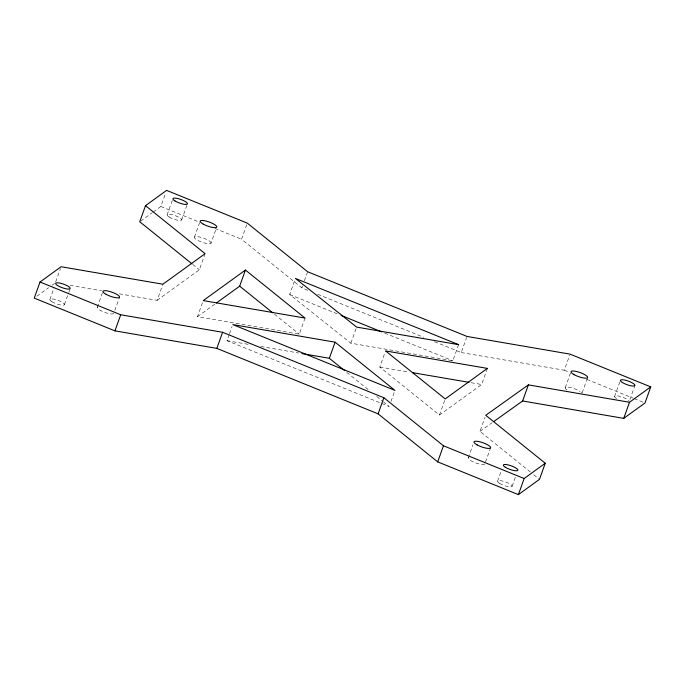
<?xml version="1.0" encoding="UTF-8"?>
<svg xmlns="http://www.w3.org/2000/svg" width="685" height="685" viewBox="0 0 685 685"><rect width="100%" height="100%" fill="white"/><g stroke="black" fill="none" stroke-linecap="round" stroke-linejoin="round"><path stroke-width="0.51" stroke-dasharray="3.42 2.57" d="M55.708 281.835L60.391 268.751M49.859 299.559L54.183 287.486M64.45 304.534L68.414 293.463M68.774 292.452L70.212 288.428M97.236 307.282L102.998 291.176M114.849 310.391L119.532 297.316M153.252 211.973L160.847 206.476L165.53 193.393M167.114 214.876L172.877 198.77M181.705 219.842L187.467 203.745M119.361 293.831L157.139 300.321L162.902 284.215M194.446 237.104L200.208 221.007M157.139 300.321L199.335 269.77L204.738 254.683M210.98 243.235A8.828 2.183 19.7 0 0 199.549 236.984A8.828 2.183 19.7 0 0 197.614 240.289A8.828 2.183 19.7 0 0 210.98 243.235L216.743 227.137M305.039 318.071L299.276 334.177L197.485 316.693L202.529 302.607M307.805 290.26L301.862 287.846L241.54 239.228L246.942 224.132M383.36 401.812L389.183 406.505L227.026 340.685L229.184 334.648M229.543 333.638L232.069 326.591M458.616 344.658L452.853 360.755L350.857 343.194L289.678 294.524L295.44 278.427M301.862 287.846L302.582 285.833M304.388 280.807L307.633 271.748M350.857 343.194L356.62 327.096M487.377 368.402L481.615 384.508L439.453 415.024L379.807 367.04L385.578 350.934M390.981 401.47L394.945 390.399M434.513 341.695L461.245 352.544L466.648 337.448M439.453 415.024L445.224 398.918M468.275 457.863L472.958 444.779M530.395 472.025L479.971 431.387L485.014 417.302M485.519 461.981L490.571 447.896M497.55 481.255L501.155 471.194M512.14 486.23L515.385 477.171M461.245 352.544L564.294 370.234L569.697 355.147M565.288 387.633L571.05 371.535M582.181 392.762L587.584 377.666M614.608 396.512L620.37 380.415M629.917 399.475L634.961 385.39M36.785 296.28L48.601 287.726M51.974 285.285L54.509 283.453M140.588 221.135L152.404 212.59M197.485 316.693L214.705 304.226M479.971 431.387L492.155 422.696M70.041 285.362L101.526 290.765M227.026 340.685L249.169 344.495M260.771 346.49L298.746 353.032M379.807 367.04L409.193 372.075M471.117 382.701L481.615 384.508M160.847 206.476L198.239 221.657M214.97 228.447L241.54 239.228M564.294 370.234L569.218 372.238M586.925 379.421L633.18 398.199M634.164 398.593L644.003 402.592M317.703 294.276L423.63 337.268M289.678 294.524L337.148 313.79M384.619 333.064L452.853 360.755M533.701 474.688L538.658 478.687M346.781 372.357L368.402 389.765M376.716 396.461L382.53 401.145M274.445 314.167L299.276 334.177M192.716 264.436L199.335 269.77M566.915 389.885A8.828 2.183 19.7 0 1 568.499 387.179A8.828 2.183 19.7 0 1 580.186 391.512M581.265 392.402A8.828 2.183 19.7 0 1 581.822 393.164M616.611 398.627A7.723 1.909 19.7 0 1 618.418 396.067A7.723 1.909 19.7 0 1 629.001 400.896M484.8 463.993A8.828 2.183 19.7 0 1 474.354 462.426A8.828 2.183 19.7 0 1 468.84 457.477M113.77 313.413A8.828 2.183 19.7 0 1 103.315 311.846A8.828 2.183 19.7 0 1 97.809 306.889M169.118 216.982A7.723 1.909 19.7 0 0 181.405 220.262A7.723 1.909 19.7 0 0 172.697 214.825A7.723 1.909 19.7 0 0 169.118 216.982M499.553 483.37A7.723 1.909 19.7 0 0 511.841 486.65A7.723 1.909 19.7 0 0 503.141 481.212A7.723 1.909 19.7 0 0 499.553 483.37M51.863 301.665A7.723 1.909 19.7 0 0 64.15 304.953A7.723 1.909 19.7 0 0 55.451 299.516A7.723 1.909 19.7 0 0 51.863 301.665"/><path stroke-width="1.03" d="M145.511 205.646L205.106 253.673L162.902 284.215L61.111 266.739L40.013 282.006L34.25 298.112L114.943 330.864L216.845 348.391L378.111 413.843L437.698 461.87L518.391 494.621L539.489 479.354L545.251 463.248L485.733 415.29L528.383 384.876L629.498 402.266L650.75 386.888L570.057 354.136L467.007 336.438L307.633 271.748L247.302 223.13L166.609 190.379L145.511 205.646L139.749 221.752L191.886 263.768M114.943 330.864L120.706 314.766L222.608 332.285L383.874 397.745L443.46 445.772L524.153 478.524L545.251 463.248M216.845 348.391L222.608 332.285M216.426 302.984L239.681 286.15L245.444 270.053L305.039 318.071L203.248 300.595L245.444 270.053M344.29 370.345L329.331 358.289L335.093 342.192L232.789 324.579L394.945 390.399L335.093 342.192M378.111 413.843L383.874 397.745M437.698 461.87L443.46 445.772M493.894 421.455L522.612 400.982L528.383 384.876M518.391 494.621L524.153 478.524M522.612 400.982L623.735 418.372L629.498 402.266M650.75 386.888L644.987 402.994L623.735 418.372M301.905 353.571L329.331 358.289M412.344 372.623L469.019 382.341M341.104 315.4L381.648 331.857M40.013 282.006L120.706 314.766M239.681 286.15L272.784 312.831M487.377 368.402L445.224 398.918L385.578 350.934L487.377 368.402M458.616 344.658L356.62 327.096L295.44 278.427L458.616 344.658M203.376 224.192A8.828 2.183 19.7 0 0 216.743 227.137A8.828 2.183 19.7 0 0 205.312 220.878A8.828 2.183 19.7 0 0 203.376 224.192M174.881 200.885A7.723 1.909 19.7 0 0 187.168 204.164A7.723 1.909 19.7 0 0 178.468 198.727A7.723 1.909 19.7 0 0 174.881 200.885M574.218 374.721A8.828 2.183 19.7 0 0 587.584 377.666A8.828 2.183 19.7 0 0 576.154 371.407A8.828 2.183 19.7 0 0 574.218 374.721M622.374 382.521A7.723 1.909 19.7 0 0 634.67 385.809A7.723 1.909 19.7 0 0 625.962 380.372A7.723 1.909 19.7 0 0 622.374 382.521M477.205 444.95A8.828 2.183 19.7 0 0 490.571 447.896A8.828 2.183 19.7 0 0 479.14 441.637A8.828 2.183 19.7 0 0 477.205 444.95M505.316 467.264A7.723 1.909 19.7 0 0 517.603 470.552A7.723 1.909 19.7 0 0 508.904 465.106A7.723 1.909 19.7 0 0 505.316 467.264M106.166 294.37A8.828 2.183 19.7 0 0 119.532 297.316A8.828 2.183 19.7 0 0 108.102 291.056A8.828 2.183 19.7 0 0 106.166 294.37M57.626 285.568A7.723 1.909 19.7 0 0 69.913 288.847A7.723 1.909 19.7 0 0 61.213 283.41A7.723 1.909 19.7 0 0 57.626 285.568"/></g></svg>
